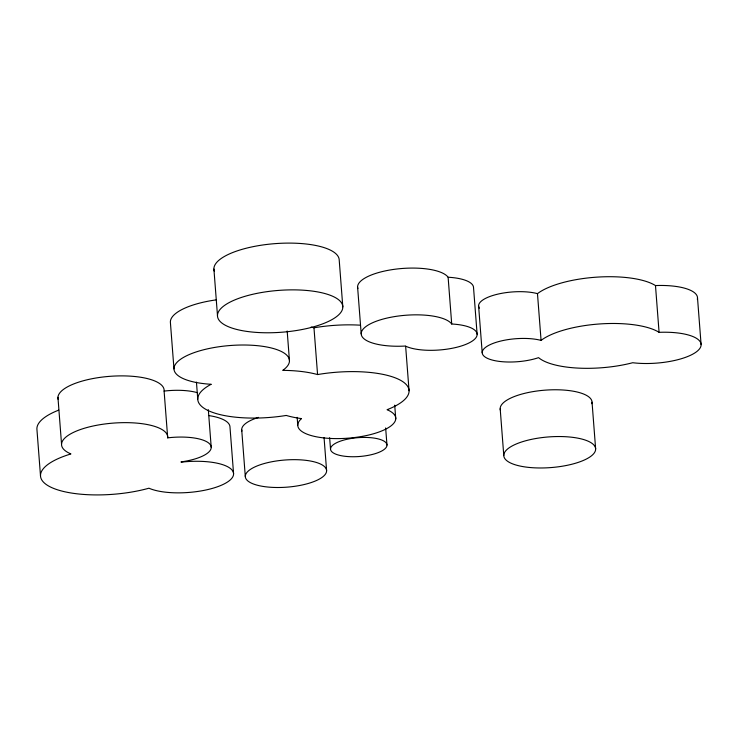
<?xml version="1.0" encoding="UTF-8"?>
<svg xmlns="http://www.w3.org/2000/svg" width="738" height="738" viewBox="0 0 738 738"><rect width="100%" height="100%" fill="white"/><g stroke="black" fill="none" stroke-linecap="round" stroke-linejoin="round"><path stroke-width="1.11" d="M357.875 288.586A45.977 15.35 -4.4 0 1 395.716 269.139A45.977 15.35 -4.4 0 1 448.114 277.239L448.75 277.276A38.745 12.933 -4.4 0 1 473.528 287.562L477.126 334.323M451.711 324L452.357 324.037A38.745 12.933 -4.4 0 1 468.086 343.401A38.745 12.933 -4.4 0 1 405.374 346.039A45.977 15.35 -4.4 0 1 361.26 334.471A45.977 15.35 -4.4 0 1 400.642 315.744A45.977 15.35 -4.4 0 1 451.711 324L448.114 277.239M697.502 297.829L701.1 344.591M479.368 308.189A34.538 11.531 -4.4 0 1 496.619 294.425A34.538 11.531 -4.4 0 1 537.476 293.641A65.664 21.919 -4.4 0 1 596.479 277.165A65.664 21.919 -4.4 0 1 655.482 285.569L659.08 332.331A45.821 15.295 -4.4 0 1 699.061 349.425A45.821 15.295 -4.4 0 1 632.706 362.727A65.664 21.919 -4.4 0 1 538.565 357.644A34.538 11.531 -4.4 0 1 490.761 359.618A34.538 11.531 -4.4 0 1 493.122 343.382A34.538 11.531 -4.4 0 1 541.074 340.402A65.664 21.919 -4.4 0 1 600.077 323.927A65.664 21.919 -4.4 0 1 659.08 332.331M592.042 402.201L595.64 448.962A46.051 15.369 -4.4 0 1 527.144 467.219A46.051 15.369 -4.4 0 1 526.351 440.586A46.051 15.369 -4.4 0 1 595.64 448.962M537.476 293.641L541.074 340.402M500.189 408.787L503.786 455.549M478.602 305.929L482.2 352.69M405.642 346.288L409.064 390.762M394.71 405.153L395.762 418.843M385.651 427.957L386.97 445.06A28.293 9.446 -4.4 0 1 344.877 456.278A28.293 9.446 -4.4 0 1 344.388 439.913A28.293 9.446 -4.4 0 1 386.97 445.06M357.598 287.064L361.196 333.834M342.81 306.833A62.822 20.968 -4.4 0 0 248.291 295.394A62.822 20.968 -4.4 0 0 249.37 331.74A62.822 20.968 -4.4 0 0 342.81 306.833L339.212 260.071A62.822 20.968 -4.4 0 0 272.792 243.826A62.822 20.968 -4.4 0 0 214.278 271.123M329.646 437.699L330.523 449.11M324.056 437.597L326.602 470.669A40.756 13.607 -4.4 0 1 265.975 486.831A40.756 13.607 -4.4 0 1 265.274 463.252A40.756 13.607 -4.4 0 1 326.602 470.669M311.122 327.054A69.852 23.321 -4.4 0 1 313.973 327.801L317.571 374.563A70.922 23.671 -4.4 0 1 399.406 379.683A70.922 23.671 -4.4 0 1 387.053 409.71A49.132 16.402 -4.4 0 1 352.607 437.754A49.132 16.402 -4.4 0 1 301.03 419.055L301.519 418.612A70.922 23.671 -4.4 0 1 286.233 415.448A69.852 23.321 -4.4 0 1 210.201 411.463A69.852 23.321 -4.4 0 1 211.142 384.286M297.156 417.357L297.774 425.337M287.174 330.984L289.453 360.642M241.704 429.737L245.302 476.499M233.577 473.768L229.979 426.998A46.236 15.433 -4.4 0 0 209.038 415.623M213.909 269.047L217.507 315.809M208.319 409.655L211.216 447.293M196.446 382.109L197.756 399.212M173.974 368.917L170.377 322.155A57.896 19.326 -4.4 0 1 215.966 299.905M58.201 399.452A53.237 17.777 -4.4 0 1 109.353 376.371A53.237 17.777 -4.4 0 1 164.104 391.094L167.701 437.855A37.896 12.647 -4.4 0 1 210.625 445.235A37.896 12.647 -4.4 0 1 180.976 461.914L181.105 462.173A46.236 15.433 -4.4 0 1 231.695 469.672A46.236 15.433 -4.4 0 1 206.861 489.783A46.236 15.433 -4.4 0 1 148.947 488.205A70.931 23.681 -4.4 0 1 52.223 487.818A70.931 23.681 -4.4 0 1 70.94 453.935A53.237 17.777 -4.4 0 1 99.759 424.737A53.237 17.777 -4.4 0 1 167.701 437.855M57.942 397.293L61.54 444.055M40.498 475.77L36.9 428.999A70.931 23.681 -4.4 0 1 58.736 410.116M241.953 431.084A40.756 13.607 -4.4 0 1 258.577 417.385M500.465 410.31A46.051 15.369 -4.4 0 1 545.613 390.116A46.051 15.369 -4.4 0 1 591.867 403.723M164.104 391.094A37.896 12.647 -4.4 0 1 197.572 392.736M655.482 285.569A45.821 15.295 -4.4 0 1 697.327 299.351M317.571 374.563A69.852 23.321 -4.4 0 0 282.737 370.365A57.896 19.326 -4.4 0 0 256.686 345.605A57.896 19.326 -4.4 0 0 178.697 360.725A57.896 19.326 -4.4 0 0 210.994 384.277M313.973 327.801A70.922 23.671 -4.4 0 1 360.116 325.181"/></g></svg>
